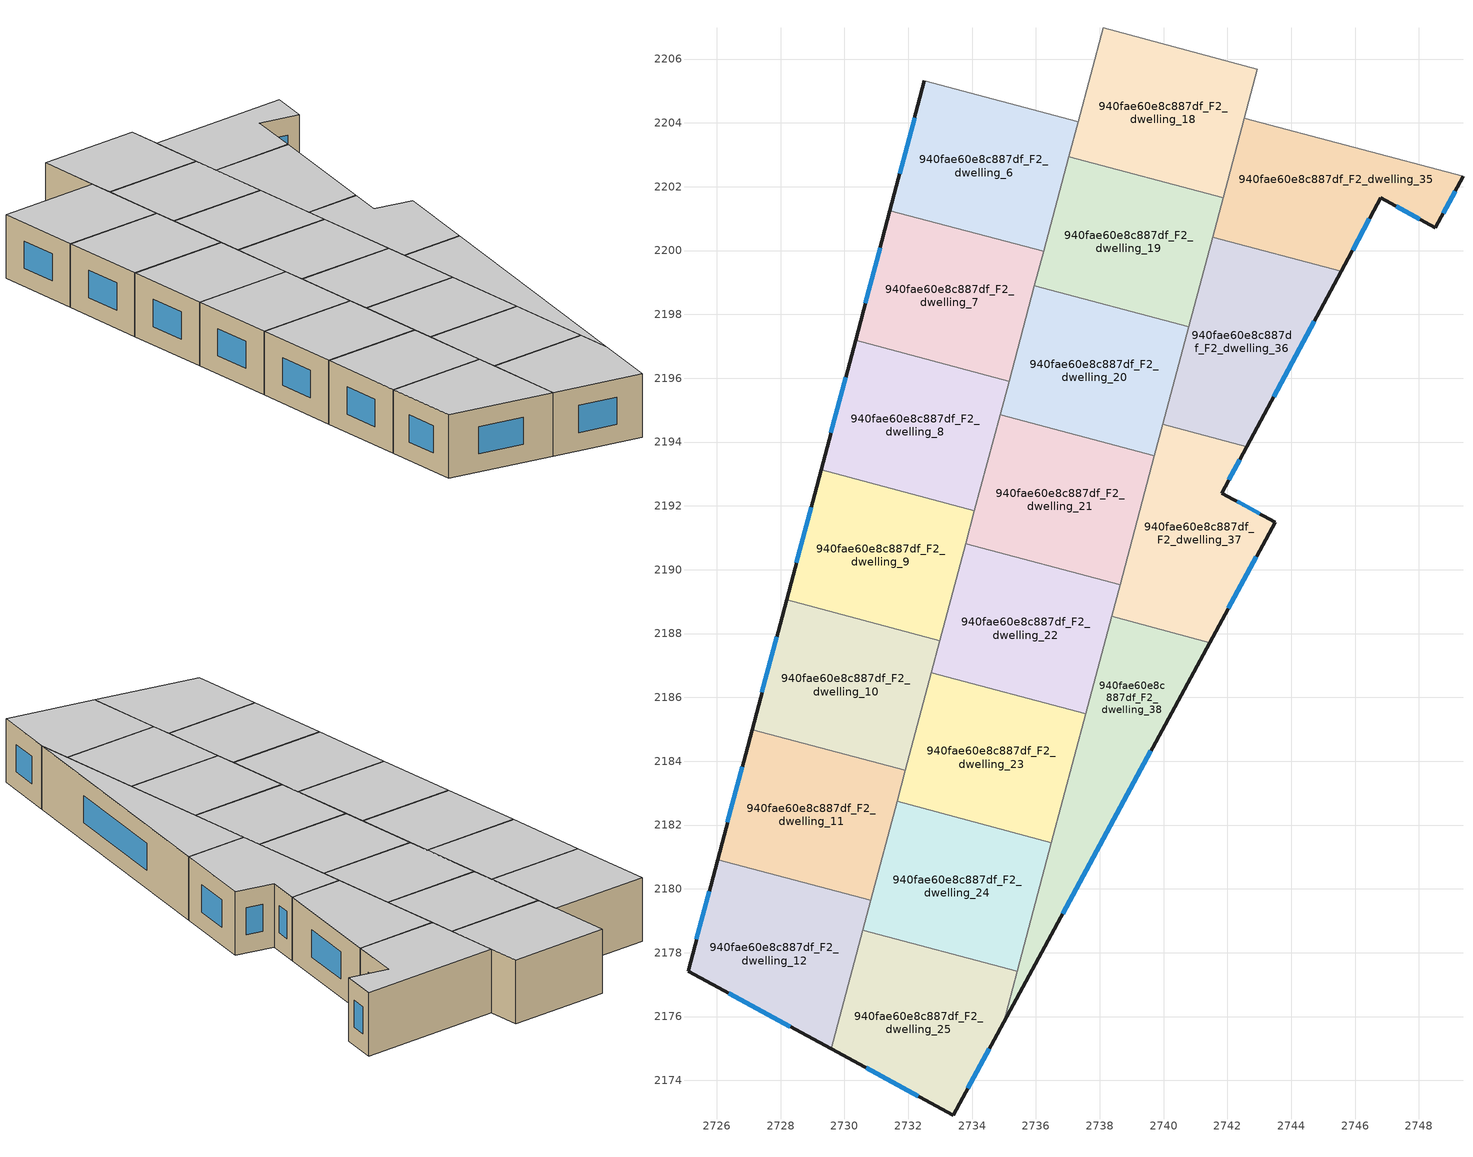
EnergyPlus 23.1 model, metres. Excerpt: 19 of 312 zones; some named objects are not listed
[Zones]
940fae60e8c887df_F2_dwelling_10
 floor to 940fae60e8c887df_F1_dwelling_10 (EU_floor_Construction): 2732.99,2187.78 2731.91,2183.71 2727.11,2184.99 2728.19,2189.06 z6
 wall outside (EU_wall_Construction): 2728.19,2189.06 2727.11,2184.99 z6:9
 wall to 940fae60e8c887df_F2_dwelling_11 (EU_wall_Construction): 2727.11,2184.99 2731.91,2183.71 z6:9
 wall to 940fae60e8c887df_F2_dwelling_9 (EU_wall_Construction): 2732.99,2187.78 2728.19,2189.06 z6:9
 wall to 940fae60e8c887df_F2_dwelling_23 (EU_wall_Construction): 2731.91,2183.71 2732.72,2186.78 z6:9
 wall to 940fae60e8c887df_F2_dwelling_22 (EU_wall_Construction): 2732.72,2186.78 2732.99,2187.78 z6:9
 window (EU_Window_Construction): 2727.88,2187.9 2727.42,2186.15 z6.86:8.14
 ceiling to 940fae60e8c887df_F3_dwelling_10 (EU_floor_Construction): 2731.91,2183.71 2732.99,2187.78 2728.19,2189.06 2727.11,2184.99 z9
940fae60e8c887df_F2_dwelling_11
 floor to 940fae60e8c887df_F1_dwelling_11 (EU_floor_Construction): 2731.91,2183.71 2730.82,2179.64 2726.03,2180.92 2727.11,2184.99 z6
 wall outside (EU_wall_Construction): 2727.11,2184.99 2726.03,2180.92 z6:9
 wall to 940fae60e8c887df_F2_dwelling_12 (EU_wall_Construction): 2726.03,2180.92 2730.82,2179.64 z6:9
 wall to 940fae60e8c887df_F2_dwelling_24 (EU_wall_Construction): 2730.82,2179.64 2731.65,2182.74 z6:9
 wall to 940fae60e8c887df_F2_dwelling_23 (EU_wall_Construction): 2731.65,2182.74 2731.91,2183.71 z6:9
 window (EU_Window_Construction): 2726.8,2183.83 2726.33,2182.08 z6.86:8.14
 ceiling to 940fae60e8c887df_F3_dwelling_11 (EU_floor_Construction): 2730.82,2179.64 2731.91,2183.71 2727.11,2184.99 2726.03,2180.92 z9
940fae60e8c887df_F2_dwelling_12
 floor to 940fae60e8c887df_F1_dwelling_12 (EU_floor_Construction): 2730.82,2179.64 2729.58,2174.99 2725.1,2177.43 2726.03,2180.92 z6
 wall outside (EU_wall_Construction): 2726.03,2180.92 2725.1,2177.43 2729.58,2174.99 z6:9
 wall to 940fae60e8c887df_F2_dwelling_25 (EU_wall_Construction): 2729.58,2174.99 2730.57,2178.7 z6:9
 wall to 940fae60e8c887df_F2_dwelling_24 (EU_wall_Construction): 2730.57,2178.7 2730.82,2179.64 z6:9
 window (EU_Window_Construction): 2726.38,2176.73 2728.3,2175.69 / 2725.76,2179.92 2725.36,2178.42 z6.86:8.14
 ceiling to 940fae60e8c887df_F3_dwelling_12 (EU_floor_Construction): 2729.58,2174.99 2730.82,2179.64 2726.03,2180.92 2725.1,2177.43 z9
940fae60e8c887df_F2_dwelling_18
 floor to 940fae60e8c887df_F1_dwelling_18 (EU_floor_Construction): 2742.94,2205.69 2741.86,2201.65 2737.03,2202.93 2738.1,2206.97 z6
 wall to 940fae60e8c887df_F2_dwelling_19 (EU_wall_Construction): 2737.03,2202.93 2741.86,2201.65 z6:9
 wall to 940fae60e8c887df_F2_dwelling_17 (EU_wall_Construction): 2742.94,2205.69 2738.1,2206.97 z6:9
 wall to 940fae60e8c887df_F2_dwelling_5 (EU_wall_Construction): 2738.1,2206.97 2737.32,2204.03 z6:9
 wall to 940fae60e8c887df_F2_dwelling_35 (EU_wall_Construction): 2741.86,2201.65 2742.53,2204.15 z6:9
 wall to 940fae60e8c887df_F2_dwelling_34 (EU_wall_Construction): 2742.53,2204.15 2742.94,2205.69 z6:9
 wall to 940fae60e8c887df_F2_dwelling_6 (EU_wall_Construction): 2737.32,2204.03 2737.03,2202.94 z6:9
 ceiling to 940fae60e8c887df_F3_dwelling_18 (EU_floor_Construction): 2741.86,2201.65 2742.94,2205.69 2738.1,2206.97 2737.03,2202.93 z9
940fae60e8c887df_F2_dwelling_19
 floor to 940fae60e8c887df_F1_dwelling_19 (EU_floor_Construction): 2741.86,2201.65 2740.79,2197.61 2735.95,2198.9 2737.03,2202.93 z6
 wall to 940fae60e8c887df_F2_dwelling_20 (EU_wall_Construction): 2735.95,2198.9 2740.79,2197.61 z6:9
 wall to 940fae60e8c887df_F2_dwelling_6 (EU_wall_Construction): 2737.03,2202.93 2736.24,2199.97 z6:9
 wall to 940fae60e8c887df_F2_dwelling_36 (EU_wall_Construction): 2740.79,2197.61 2741.54,2200.42 z6:9
 wall to 940fae60e8c887df_F2_dwelling_35 (EU_wall_Construction): 2741.54,2200.42 2741.86,2201.65 z6:9
 wall to 940fae60e8c887df_F2_dwelling_7 (EU_wall_Construction): 2736.24,2199.97 2735.95,2198.9 z6:9
 ceiling to 940fae60e8c887df_F3_dwelling_19 (EU_floor_Construction): 2740.79,2197.61 2741.86,2201.65 2737.03,2202.93 2735.95,2198.9 z9
940fae60e8c887df_F2_dwelling_20
 floor to 940fae60e8c887df_F1_dwelling_20 (EU_floor_Construction): 2740.79,2197.61 2739.71,2193.57 2734.87,2194.86 2735.95,2198.9 z6
 wall to 940fae60e8c887df_F2_dwelling_21 (EU_wall_Construction): 2734.87,2194.86 2739.71,2193.57 z6:9
 wall to 940fae60e8c887df_F2_dwelling_7 (EU_wall_Construction): 2735.95,2198.9 2735.16,2195.91 z6:9
 wall to 940fae60e8c887df_F2_dwelling_37 (EU_wall_Construction): 2739.71,2193.57 2739.97,2194.56 z6:9
 wall to 940fae60e8c887df_F2_dwelling_36 (EU_wall_Construction): 2739.97,2194.56 2740.79,2197.61 z6:9
 wall to 940fae60e8c887df_F2_dwelling_8 (EU_wall_Construction): 2735.16,2195.91 2734.87,2194.86 z6:9
 ceiling to 940fae60e8c887df_F3_dwelling_20 (EU_floor_Construction): 2739.71,2193.57 2740.79,2197.61 2735.95,2198.9 2734.87,2194.86 z9
940fae60e8c887df_F2_dwelling_21
 floor to 940fae60e8c887df_F1_dwelling_21 (EU_floor_Construction): 2739.71,2193.57 2738.64,2189.53 2733.8,2190.82 2734.87,2194.86 z6
 wall to 940fae60e8c887df_F2_dwelling_22 (EU_wall_Construction): 2733.8,2190.82 2738.64,2189.53 z6:9
 wall to 940fae60e8c887df_F2_dwelling_8 (EU_wall_Construction): 2734.87,2194.86 2734.07,2191.85 z6:9
 wall to 940fae60e8c887df_F2_dwelling_37 (EU_wall_Construction): 2738.64,2189.53 2739.71,2193.57 z6:9
 wall to 940fae60e8c887df_F2_dwelling_9 (EU_wall_Construction): 2734.07,2191.85 2733.8,2190.82 z6:9
 ceiling to 940fae60e8c887df_F3_dwelling_21 (EU_floor_Construction): 2738.64,2189.53 2739.71,2193.57 2734.87,2194.86 2733.8,2190.82 z9
940fae60e8c887df_F2_dwelling_22
 floor to 940fae60e8c887df_F1_dwelling_22 (EU_floor_Construction): 2738.64,2189.53 2737.56,2185.49 2732.72,2186.78 2733.8,2190.82 z6
 wall to 940fae60e8c887df_F2_dwelling_23 (EU_wall_Construction): 2732.72,2186.78 2737.56,2185.49 z6:9
 wall to 940fae60e8c887df_F2_dwelling_9 (EU_wall_Construction): 2733.8,2190.82 2732.99,2187.78 z6:9
 wall to 940fae60e8c887df_F2_dwelling_38 (EU_wall_Construction): 2737.56,2185.49 2738.37,2188.54 z6:9
 wall to 940fae60e8c887df_F2_dwelling_37 (EU_wall_Construction): 2738.37,2188.54 2738.63,2189.53 z6:9
 ceiling to 940fae60e8c887df_F3_dwelling_22 (EU_floor_Construction): 2737.56,2185.49 2738.64,2189.53 2733.8,2190.82 2732.72,2186.78 z9
940fae60e8c887df_F2_dwelling_23
 floor to 940fae60e8c887df_F1_dwelling_23 (EU_floor_Construction): 2737.56,2185.49 2736.48,2181.45 2731.65,2182.74 2732.72,2186.78 z6
 wall to 940fae60e8c887df_F2_dwelling_24 (EU_wall_Construction): 2731.65,2182.74 2736.48,2181.45 z6:9
 wall to 940fae60e8c887df_F2_dwelling_38 (EU_wall_Construction): 2736.48,2181.45 2737.56,2185.49 z6:9
 ceiling to 940fae60e8c887df_F3_dwelling_23 (EU_floor_Construction): 2736.48,2181.45 2737.56,2185.49 2732.72,2186.78 2731.65,2182.74 z9
940fae60e8c887df_F2_dwelling_24
 floor to 940fae60e8c887df_F1_dwelling_24 (EU_floor_Construction): 2736.48,2181.45 2735.41,2177.41 2730.57,2178.7 2731.65,2182.74 z6
 wall to 940fae60e8c887df_F2_dwelling_25 (EU_wall_Construction): 2730.57,2178.7 2735.41,2177.41 z6:9
 wall to 940fae60e8c887df_F2_dwelling_38 (EU_wall_Construction): 2735.41,2177.41 2736.48,2181.45 z6:9
 ceiling to 940fae60e8c887df_F3_dwelling_24 (EU_floor_Construction): 2735.41,2177.41 2736.48,2181.45 2731.65,2182.74 2730.57,2178.7 z9
940fae60e8c887df_F2_dwelling_25
 floor to 940fae60e8c887df_F1_dwelling_25 (EU_floor_Construction): 2735.41,2177.41 2734.99,2175.83 2733.4,2172.92 2729.58,2174.99 2730.57,2178.7 z6
 wall outside (EU_wall_Construction): 2729.58,2174.99 2733.4,2172.92 2734.99,2175.83 z6:9
 wall to 940fae60e8c887df_F2_dwelling_38 (EU_wall_Construction): 2734.99,2175.83 2735.41,2177.41 z6:9
 window (EU_Window_Construction): 2733.86,2173.75 2734.53,2175 / 2730.68,2174.4 2732.31,2173.51 z6.86:8.14
 ceiling to 940fae60e8c887df_F3_dwelling_25 (EU_floor_Construction): 2733.4,2172.92 2734.99,2175.83 2735.41,2177.41 2730.57,2178.7 2729.58,2174.99 z9
940fae60e8c887df_F2_dwelling_35
 floor to 940fae60e8c887df_F1_dwelling_35 (EU_floor_Construction): 2749.38,2202.32 2748.51,2200.71 2746.8,2201.65 2745.56,2199.35 2741.54,2200.42 2742.53,2204.15 z6
 wall outside (EU_wall_Construction): 2745.56,2199.35 2746.8,2201.65 2748.51,2200.71 2749.38,2202.32 z6:9
 wall to 940fae60e8c887df_F2_dwelling_36 (EU_wall_Construction): 2741.54,2200.42 2745.56,2199.35 z6:9
 wall to 940fae60e8c887df_F2_dwelling_34 (EU_wall_Construction): 2749.38,2202.32 2742.53,2204.15 z6:9
 window (EU_Window_Construction): 2748.75,2201.17 2749.13,2201.86 / 2747.29,2201.38 2748.02,2200.98 / 2745.92,2200.01 2746.45,2200.99 z6.86:8.14
 ceiling to 940fae60e8c887df_F3_dwelling_35 (EU_floor_Construction): 2748.51,2200.71 2749.38,2202.32 2742.53,2204.15 2741.54,2200.42 2745.56,2199.35 2746.8,2201.65 z9
940fae60e8c887df_F2_dwelling_36
 floor to 940fae60e8c887df_F1_dwelling_36 (EU_floor_Construction): 2745.56,2199.35 2742.6,2193.86 2739.97,2194.56 2741.54,2200.42 z6
 wall outside (EU_wall_Construction): 2742.6,2193.86 2745.56,2199.35 z6:9
 wall to 940fae60e8c887df_F2_dwelling_37 (EU_wall_Construction): 2739.97,2194.56 2742.6,2193.86 z6:9
 window (EU_Window_Construction): 2743.45,2195.43 2744.72,2197.78 z6.86:8.14
 ceiling to 940fae60e8c887df_F3_dwelling_36 (EU_floor_Construction): 2742.6,2193.86 2745.56,2199.35 2741.54,2200.42 2739.97,2194.56 z9
940fae60e8c887df_F2_dwelling_37
 floor to 940fae60e8c887df_F1_dwelling_37 (EU_floor_Construction): 2742.6,2193.86 2741.82,2192.4 2743.49,2191.49 2741.45,2187.72 2738.37,2188.54 2739.97,2194.56 z6
 wall outside (EU_wall_Construction): 2741.45,2187.72 2743.49,2191.49 2741.82,2192.4 2742.6,2193.86 z6:9
 wall to 940fae60e8c887df_F2_dwelling_38 (EU_wall_Construction): 2738.37,2188.54 2741.45,2187.72 z6:9
 window (EU_Window_Construction): 2742.05,2192.82 2742.38,2193.44 / 2743.02,2191.75 2742.3,2192.14 / 2742.03,2188.8 2742.91,2190.41 z6.86:8.14
 ceiling to 940fae60e8c887df_F3_dwelling_37 (EU_floor_Construction): 2741.45,2187.72 2743.49,2191.49 2741.82,2192.4 2742.6,2193.86 2739.97,2194.56 2738.37,2188.54 z9
940fae60e8c887df_F2_dwelling_38
 floor to 940fae60e8c887df_F1_dwelling_38 (EU_floor_Construction): 2741.45,2187.72 2734.99,2175.83 2738.37,2188.54 z6
 wall outside (EU_wall_Construction): 2734.99,2175.83 2741.45,2187.72 z6:9
 window (EU_Window_Construction): 2736.83,2179.23 2739.6,2184.32 z6.86:8.14
 ceiling to 940fae60e8c887df_F3_dwelling_38 (EU_floor_Construction): 2734.99,2175.83 2741.45,2187.72 2738.37,2188.54 z9
940fae60e8c887df_F2_dwelling_6
 floor to 940fae60e8c887df_F1_dwelling_6 (EU_floor_Construction): 2737.32,2204.03 2736.24,2199.97 2731.43,2201.25 2732.5,2205.31 z6
 wall outside (EU_wall_Construction): 2732.5,2205.31 2731.43,2201.25 z6:9
 wall to 940fae60e8c887df_F2_dwelling_7 (EU_wall_Construction): 2731.43,2201.25 2736.24,2199.97 z6:9
 wall to 940fae60e8c887df_F2_dwelling_5 (EU_wall_Construction): 2737.32,2204.03 2732.5,2205.31 z6:9
 window (EU_Window_Construction): 2732.2,2204.15 2731.73,2202.41 z6.86:8.14
 ceiling to 940fae60e8c887df_F3_dwelling_6 (EU_floor_Construction): 2736.24,2199.97 2737.32,2204.03 2732.5,2205.31 2731.43,2201.25 z9
940fae60e8c887df_F2_dwelling_7
 floor to 940fae60e8c887df_F1_dwelling_7 (EU_floor_Construction): 2736.24,2199.97 2735.16,2195.91 2730.35,2197.19 2731.43,2201.25 z6
 wall outside (EU_wall_Construction): 2731.43,2201.25 2730.35,2197.19 z6:9
 wall to 940fae60e8c887df_F2_dwelling_8 (EU_wall_Construction): 2730.35,2197.19 2735.16,2195.91 z6:9
 window (EU_Window_Construction): 2731.12,2200.09 2730.66,2198.35 z6.86:8.14
 ceiling to 940fae60e8c887df_F3_dwelling_7 (EU_floor_Construction): 2735.16,2195.91 2736.24,2199.97 2731.43,2201.25 2730.35,2197.19 z9
940fae60e8c887df_F2_dwelling_8
 floor to 940fae60e8c887df_F1_dwelling_8 (EU_floor_Construction): 2735.16,2195.91 2734.07,2191.85 2729.27,2193.13 2730.35,2197.19 z6
 wall outside (EU_wall_Construction): 2730.35,2197.19 2729.27,2193.13 z6:9
 wall to 940fae60e8c887df_F2_dwelling_9 (EU_wall_Construction): 2729.27,2193.13 2734.07,2191.85 z6:9
 window (EU_Window_Construction): 2730.04,2196.03 2729.58,2194.29 z6.86:8.14
 ceiling to 940fae60e8c887df_F3_dwelling_8 (EU_floor_Construction): 2734.07,2191.85 2735.16,2195.91 2730.35,2197.19 2729.27,2193.13 z9
940fae60e8c887df_F2_dwelling_9
 floor to 940fae60e8c887df_F1_dwelling_9 (EU_floor_Construction): 2734.07,2191.85 2732.99,2187.78 2728.19,2189.06 2729.27,2193.13 z6
 wall outside (EU_wall_Construction): 2729.27,2193.13 2728.19,2189.06 z6:9
 window (EU_Window_Construction): 2728.96,2191.97 2728.5,2190.22 z6.86:8.14
 ceiling to 940fae60e8c887df_F3_dwelling_9 (EU_floor_Construction): 2732.99,2187.78 2734.07,2191.85 2729.27,2193.13 2728.19,2189.06 z9
[Building]
EU S2 Campaign: North Axis=0; Terrain=City; Solar Distribution=FullExterior
[Site:Location]
Helsinki-Vantaa.AP: Latitude=60.317; Longitude=24.963; Time Zone=2; Elevation=54.6
[SizingPeriod:WeatherFileDays]
AnnualSizingPeriod: Begin Month=1; Begin Day of Month=1; End Month=12; End Day of Month=31; Day of Week for Start Day=Monday; Use Weather File Daylight Saving Period=No; Use Weather File Rain and Snow Indicators=No
[MATERIAL]
EU_InternalMass_Material: Roughness=MediumRough; Thickness=0.1; Conductivity=1; Density=1800; Specific Heat=900; Thermal Absorptance=0.9; Solar Absorptance=0.7; Visible Absorptance=0.7
[MATERIAL:NOMASS] Roughness=MediumRough; Thermal Absorptance=0.9; Solar Absorptance=0.7; Visible Absorptance=0.7
Name | Thermal Resistance
EU_wall_NoMass | 5.91765
EU_floor_NoMass | 6.2875
[WINDOWMATERIAL:SIMPLEGLAZINGSYSTEM]
EU_Window_SimpleGlazing: UFactor=0.994035; Solar Heat Gain Coefficient=0.7; Visible Transmittance=0.7
[CONSTRUCTION]
EU_wall_Construction: EU_wall_NoMass
EU_floor_Construction: EU_floor_NoMass
EU_Window_Construction: EU_Window_SimpleGlazing
EU_InternalMass_Construction: EU_InternalMass_Material
[ZONE] Type=1; Multiplier=1; Ceiling Height=autocalculate; Floor Area=autocalculate; Part of Total Floor Area=Yes
Name | Volume
940fae60e8c887df_F2_dwelling_10 | 62.748
940fae60e8c887df_F2_dwelling_11; 940fae60e8c887df_F2_dwelling_19; 940fae60e8c887df_F2_dwelling_22; 940fae60e8c887df_F2_dwelling_23 | 62.7598
940fae60e8c887df_F2_dwelling_12 | 62.7502
940fae60e8c887df_F2_dwelling_18 | 62.7671
940fae60e8c887df_F2_dwelling_20 | 62.759
940fae60e8c887df_F2_dwelling_21; 940fae60e8c887df_F2_dwelling_24 | 62.7605
940fae60e8c887df_F2_dwelling_25 | 62.7678
940fae60e8c887df_F2_dwelling_35 | 62.7576
940fae60e8c887df_F2_dwelling_36 | 62.7495
940fae60e8c887df_F2_dwelling_37 | 62.7517
940fae60e8c887df_F2_dwelling_38 | 62.7488
940fae60e8c887df_F2_dwelling_6; 940fae60e8c887df_F2_dwelling_7 | 62.751
940fae60e8c887df_F2_dwelling_8 | 62.7561
940fae60e8c887df_F2_dwelling_9 | 62.7429
[INTERNALMASS] Construction=EU_InternalMass_Construction
Name | Zone or ZoneList | Surface Area
940fae60e8c887df_F2_dwelling_6_EU_InternalMass | 940fae60e8c887df_F2_dwelling_6 | 20.9168
940fae60e8c887df_F2_dwelling_7_EU_InternalMass | 940fae60e8c887df_F2_dwelling_7 | 20.9174
940fae60e8c887df_F2_dwelling_8_EU_InternalMass | 940fae60e8c887df_F2_dwelling_8 | 20.9185
940fae60e8c887df_F2_dwelling_9_EU_InternalMass | 940fae60e8c887df_F2_dwelling_9 | 20.9143
940fae60e8c887df_F2_dwelling_10_EU_InternalMass | 940fae60e8c887df_F2_dwelling_10 | 20.9162
940fae60e8c887df_F2_dwelling_11_EU_InternalMass | 940fae60e8c887df_F2_dwelling_11 | 20.92
940fae60e8c887df_F2_dwelling_12_EU_InternalMass | 940fae60e8c887df_F2_dwelling_12 | 20.9169
940fae60e8c887df_F2_dwelling_18_EU_InternalMass | 940fae60e8c887df_F2_dwelling_18 | 20.9225
940fae60e8c887df_F2_dwelling_19_EU_InternalMass | 940fae60e8c887df_F2_dwelling_19 | 20.9199
940fae60e8c887df_F2_dwelling_20_EU_InternalMass | 940fae60e8c887df_F2_dwelling_20 | 20.9199
940fae60e8c887df_F2_dwelling_21_EU_InternalMass | 940fae60e8c887df_F2_dwelling_21 | 20.9199
940fae60e8c887df_F2_dwelling_22_EU_InternalMass | 940fae60e8c887df_F2_dwelling_22 | 20.9199
940fae60e8c887df_F2_dwelling_23_EU_InternalMass | 940fae60e8c887df_F2_dwelling_23 | 20.9199
940fae60e8c887df_F2_dwelling_24_EU_InternalMass | 940fae60e8c887df_F2_dwelling_24 | 20.9199
940fae60e8c887df_F2_dwelling_25_EU_InternalMass | 940fae60e8c887df_F2_dwelling_25 | 20.9226
940fae60e8c887df_F2_dwelling_35_EU_InternalMass | 940fae60e8c887df_F2_dwelling_35 | 20.9193
940fae60e8c887df_F2_dwelling_36_EU_InternalMass | 940fae60e8c887df_F2_dwelling_36 | 20.9166
940fae60e8c887df_F2_dwelling_37_EU_InternalMass | 940fae60e8c887df_F2_dwelling_37 | 20.9171
940fae60e8c887df_F2_dwelling_38_EU_InternalMass | 940fae60e8c887df_F2_dwelling_38 | 20.9163
[OTHEREQUIPMENT] Fuel Type=Electricity; Design Level Calculation Method=Watts/Area; Power per Zone Floor Area=1; Fraction Latent=0; Fraction Radiant=0; Fraction Lost=0; Carbon Dioxide Generation Rate=0; EndUse Subcategory=EU_Step8_InternalGains
Name | Zone or ZoneList or Space or SpaceList | Schedule
EU_Step8_InternalGain_940fae60e8c887df_F2_dwelling_6_f000 | 940fae60e8c887df_F2_dwelling_6 | EU_Step8_GainSchedule_940fae60e8c887df_F2_dwelling_6_f000
EU_Step8_InternalGain_940fae60e8c887df_F2_dwelling_7_f000 | 940fae60e8c887df_F2_dwelling_7 | EU_Step8_GainSchedule_940fae60e8c887df_F2_dwelling_7_f000
EU_Step8_InternalGain_940fae60e8c887df_F2_dwelling_8_f000 | 940fae60e8c887df_F2_dwelling_8 | EU_Step8_GainSchedule_940fae60e8c887df_F2_dwelling_8_f000
EU_Step8_InternalGain_940fae60e8c887df_F2_dwelling_9_f000 | 940fae60e8c887df_F2_dwelling_9 | EU_Step8_GainSchedule_940fae60e8c887df_F2_dwelling_9_f000
EU_Step8_InternalGain_940fae60e8c887df_F2_dwelling_10_f000 | 940fae60e8c887df_F2_dwelling_10 | EU_Step8_GainSchedule_940fae60e8c887df_F2_dwelling_10_f000
EU_Step8_InternalGain_940fae60e8c887df_F2_dwelling_11_f000 | 940fae60e8c887df_F2_dwelling_11 | EU_Step8_GainSchedule_940fae60e8c887df_F2_dwelling_11_f000
EU_Step8_InternalGain_940fae60e8c887df_F2_dwelling_12_f000 | 940fae60e8c887df_F2_dwelling_12 | EU_Step8_GainSchedule_940fae60e8c887df_F2_dwelling_12_f000
EU_Step8_InternalGain_940fae60e8c887df_F2_dwelling_18_f000 | 940fae60e8c887df_F2_dwelling_18 | EU_Step8_GainSchedule_940fae60e8c887df_F2_dwelling_18_f000
EU_Step8_InternalGain_940fae60e8c887df_F2_dwelling_19_f000 | 940fae60e8c887df_F2_dwelling_19 | EU_Step8_GainSchedule_940fae60e8c887df_F2_dwelling_19_f000
EU_Step8_InternalGain_940fae60e8c887df_F2_dwelling_20_f000 | 940fae60e8c887df_F2_dwelling_20 | EU_Step8_GainSchedule_940fae60e8c887df_F2_dwelling_20_f000
EU_Step8_InternalGain_940fae60e8c887df_F2_dwelling_21_f000 | 940fae60e8c887df_F2_dwelling_21 | EU_Step8_GainSchedule_940fae60e8c887df_F2_dwelling_21_f000
EU_Step8_InternalGain_940fae60e8c887df_F2_dwelling_22_f000 | 940fae60e8c887df_F2_dwelling_22 | EU_Step8_GainSchedule_940fae60e8c887df_F2_dwelling_22_f000
EU_Step8_InternalGain_940fae60e8c887df_F2_dwelling_23_f000 | 940fae60e8c887df_F2_dwelling_23 | EU_Step8_GainSchedule_940fae60e8c887df_F2_dwelling_23_f000
EU_Step8_InternalGain_940fae60e8c887df_F2_dwelling_24_f000 | 940fae60e8c887df_F2_dwelling_24 | EU_Step8_GainSchedule_940fae60e8c887df_F2_dwelling_24_f000
EU_Step8_InternalGain_940fae60e8c887df_F2_dwelling_25_f000 | 940fae60e8c887df_F2_dwelling_25 | EU_Step8_GainSchedule_940fae60e8c887df_F2_dwelling_25_f000
EU_Step8_InternalGain_940fae60e8c887df_F2_dwelling_35_f000 | 940fae60e8c887df_F2_dwelling_35 | EU_Step8_GainSchedule_940fae60e8c887df_F2_dwelling_35_f000
EU_Step8_InternalGain_940fae60e8c887df_F2_dwelling_36_f000 | 940fae60e8c887df_F2_dwelling_36 | EU_Step8_GainSchedule_940fae60e8c887df_F2_dwelling_36_f000
EU_Step8_InternalGain_940fae60e8c887df_F2_dwelling_37_f000 | 940fae60e8c887df_F2_dwelling_37 | EU_Step8_GainSchedule_940fae60e8c887df_F2_dwelling_37_f000
EU_Step8_InternalGain_940fae60e8c887df_F2_dwelling_38_f000 | 940fae60e8c887df_F2_dwelling_38 | EU_Step8_GainSchedule_940fae60e8c887df_F2_dwelling_38_f000
[ZONEVENTILATION:DESIGNFLOWRATE] Schedule=EU_AlwaysOn; Design Flow Rate Calculation Method=AirChanges/Hour; Air Changes per Hour=0.596421; Ventilation Type=Natural; Fan Pressure Rise=0; Fan Total Efficiency=1; Constant Term Coefficient=1; Temperature Term Coefficient=0; Velocity Term Coefficient=0; Velocity Squared Term Coefficient=0; Minimum Indoor Temperature=-100; Maximum Indoor Temperature=100; Delta Temperature=-100; Minimum Outdoor Temperature=-100; Maximum Outdoor Temperature=100; Maximum Wind Speed=40
Name | Zone or ZoneList or Space or SpaceList
EU_ConstantAir_940fae60e8c887df_F2_dwelling_6 | 940fae60e8c887df_F2_dwelling_6
EU_ConstantAir_940fae60e8c887df_F2_dwelling_7 | 940fae60e8c887df_F2_dwelling_7
EU_ConstantAir_940fae60e8c887df_F2_dwelling_8 | 940fae60e8c887df_F2_dwelling_8
EU_ConstantAir_940fae60e8c887df_F2_dwelling_9 | 940fae60e8c887df_F2_dwelling_9
EU_ConstantAir_940fae60e8c887df_F2_dwelling_10 | 940fae60e8c887df_F2_dwelling_10
EU_ConstantAir_940fae60e8c887df_F2_dwelling_11 | 940fae60e8c887df_F2_dwelling_11
EU_ConstantAir_940fae60e8c887df_F2_dwelling_12 | 940fae60e8c887df_F2_dwelling_12
EU_ConstantAir_940fae60e8c887df_F2_dwelling_18 | 940fae60e8c887df_F2_dwelling_18
EU_ConstantAir_940fae60e8c887df_F2_dwelling_19 | 940fae60e8c887df_F2_dwelling_19
EU_ConstantAir_940fae60e8c887df_F2_dwelling_20 | 940fae60e8c887df_F2_dwelling_20
EU_ConstantAir_940fae60e8c887df_F2_dwelling_21 | 940fae60e8c887df_F2_dwelling_21
EU_ConstantAir_940fae60e8c887df_F2_dwelling_22 | 940fae60e8c887df_F2_dwelling_22
EU_ConstantAir_940fae60e8c887df_F2_dwelling_23 | 940fae60e8c887df_F2_dwelling_23
EU_ConstantAir_940fae60e8c887df_F2_dwelling_24 | 940fae60e8c887df_F2_dwelling_24
EU_ConstantAir_940fae60e8c887df_F2_dwelling_25 | 940fae60e8c887df_F2_dwelling_25
EU_ConstantAir_940fae60e8c887df_F2_dwelling_35 | 940fae60e8c887df_F2_dwelling_35
EU_ConstantAir_940fae60e8c887df_F2_dwelling_36 | 940fae60e8c887df_F2_dwelling_36
EU_ConstantAir_940fae60e8c887df_F2_dwelling_37 | 940fae60e8c887df_F2_dwelling_37
EU_ConstantAir_940fae60e8c887df_F2_dwelling_38 | 940fae60e8c887df_F2_dwelling_38
[HVACTEMPLATE:ZONE:IDEALLOADSAIRSYSTEM] System Availability Schedule=EU_AlwaysOn; Maximum Heating Supply Air Temperature=50; Minimum Cooling Supply Air Temperature=13; Maximum Heating Supply Air Humidity Ratio=0.0156; Minimum Cooling Supply Air Humidity Ratio=0.0077; Heating Limit=NoLimit; Cooling Limit=NoLimit; Heating Availability Schedule=EU_AlwaysOn; Cooling Availability Schedule=EU_CoolingOff; Dehumidification Control Type=ConstantSensibleHeatRatio; Cooling Sensible Heat Ratio=0.7; Dehumidification Setpoint=60; Humidification Control Type=None; Humidification Setpoint=30; Outdoor Air Method=None; Outdoor Air Flow Rate per Person=0.00944; Outdoor Air Flow Rate per Zone Floor Area=0; Outdoor Air Flow Rate per Zone=0; Demand Controlled Ventilation Type=None; Outdoor Air Economizer Type=NoEconomizer; Heat Recovery Type=None; Sensible Heat Recovery Effectiveness=0.7; Latent Heat Recovery Effectiveness=0.65
Name | Template Thermostat
940fae60e8c887df_F2_dwelling_6 | EU_HeatOnly_940fae60e8c887df_F2_dwelling_6
940fae60e8c887df_F2_dwelling_7 | EU_HeatOnly_940fae60e8c887df_F2_dwelling_7
940fae60e8c887df_F2_dwelling_8 | EU_HeatOnly_940fae60e8c887df_F2_dwelling_8
940fae60e8c887df_F2_dwelling_9 | EU_HeatOnly_940fae60e8c887df_F2_dwelling_9
940fae60e8c887df_F2_dwelling_10 | EU_HeatOnly_940fae60e8c887df_F2_dwelling_10
940fae60e8c887df_F2_dwelling_11 | EU_HeatOnly_940fae60e8c887df_F2_dwelling_11
940fae60e8c887df_F2_dwelling_12 | EU_HeatOnly_940fae60e8c887df_F2_dwelling_12
940fae60e8c887df_F2_dwelling_18 | EU_HeatOnly_940fae60e8c887df_F2_dwelling_18
940fae60e8c887df_F2_dwelling_19 | EU_HeatOnly_940fae60e8c887df_F2_dwelling_19
940fae60e8c887df_F2_dwelling_20 | EU_HeatOnly_940fae60e8c887df_F2_dwelling_20
940fae60e8c887df_F2_dwelling_21 | EU_HeatOnly_940fae60e8c887df_F2_dwelling_21
940fae60e8c887df_F2_dwelling_22 | EU_HeatOnly_940fae60e8c887df_F2_dwelling_22
940fae60e8c887df_F2_dwelling_23 | EU_HeatOnly_940fae60e8c887df_F2_dwelling_23
940fae60e8c887df_F2_dwelling_24 | EU_HeatOnly_940fae60e8c887df_F2_dwelling_24
940fae60e8c887df_F2_dwelling_25 | EU_HeatOnly_940fae60e8c887df_F2_dwelling_25
940fae60e8c887df_F2_dwelling_35 | EU_HeatOnly_940fae60e8c887df_F2_dwelling_35
940fae60e8c887df_F2_dwelling_36 | EU_HeatOnly_940fae60e8c887df_F2_dwelling_36
940fae60e8c887df_F2_dwelling_37 | EU_HeatOnly_940fae60e8c887df_F2_dwelling_37
940fae60e8c887df_F2_dwelling_38 | EU_HeatOnly_940fae60e8c887df_F2_dwelling_38
[SIZING:ZONE] Zone Cooling Design Supply Air Temperature Input Method=SupplyAirTemperature; Zone Cooling Design Supply Air Temperature=13; Zone Heating Design Supply Air Temperature Input Method=SupplyAirTemperature; Zone Heating Design Supply Air Temperature=50; Zone Cooling Design Supply Air Humidity Ratio=0.008; Zone Heating Design Supply Air Humidity Ratio=0.008; Cooling Design Air Flow Method=DesignDay; Cooling Design Air Flow Rate=0; Cooling Minimum Air Flow per Zone Floor Area=0.000762; Cooling Minimum Air Flow=0; Cooling Minimum Air Flow Fraction=0.2; Heating Design Air Flow Method=DesignDay; Heating Design Air Flow Rate=0; Heating Maximum Air Flow per Zone Floor Area=0.002032; Heating Maximum Air Flow=0.141576; Heating Maximum Air Flow Fraction=0.3; Account for Dedicated Outdoor Air System=No; Dedicated Outdoor Air System Control Strategy=NeutralSupplyAir; Dedicated Outdoor Air Low Setpoint Temperature for Design=autosize; Dedicated Outdoor Air High Setpoint Temperature for Design=autosize; Zone Load Sizing Method=Sensible Load Only No Latent Load; Zone Latent Cooling Design Supply Air Humidity Ratio Input Method=HumidityRatioDifference; Zone Cooling Design Supply Air Humidity Ratio Difference=0.005; Zone Latent Heating Design Supply Air Humidity Ratio Input Method=HumidityRatioDifference; Zone Humidification Design Supply Air Humidity Ratio Difference=0.005
940fae60e8c887df_F2_dwelling_6; 940fae60e8c887df_F2_dwelling_7; 940fae60e8c887df_F2_dwelling_8; 940fae60e8c887df_F2_dwelling_9; 940fae60e8c887df_F2_dwelling_10; 940fae60e8c887df_F2_dwelling_11; 940fae60e8c887df_F2_dwelling_12; 940fae60e8c887df_F2_dwelling_18; 940fae60e8c887df_F2_dwelling_19; 940fae60e8c887df_F2_dwelling_20; 940fae60e8c887df_F2_dwelling_21; 940fae60e8c887df_F2_dwelling_22; 940fae60e8c887df_F2_dwelling_23; 940fae60e8c887df_F2_dwelling_24; 940fae60e8c887df_F2_dwelling_25; 940fae60e8c887df_F2_dwelling_35; 940fae60e8c887df_F2_dwelling_36; 940fae60e8c887df_F2_dwelling_37; 940fae60e8c887df_F2_dwelling_38
[SCHEDULE:CONSTANT]
Name | Hourly Value
EU_AlwaysOn | 1
EU_CoolingOff | 0
[SCHEDULE:FILE] Column Number=1; Rows to Skip at Top=0; Number of Hours of Data=8760; Column Separator=Comma; Interpolate to Timestep=No; Minutes per Item=60; Adjust Schedule for Daylight Savings=Yes
Name | File
EU_Step8_GainSchedule_940fae60e8c887df_F2_dwelling_6_f000 | ../../schedules/940fae60e8c887df/940fae60e8c887df_F2_dwelling_6_f000_gain.csv
EU_Step8_GainSchedule_940fae60e8c887df_F2_dwelling_7_f000 | ../../schedules/940fae60e8c887df/940fae60e8c887df_F2_dwelling_7_f000_gain.csv
EU_Step8_GainSchedule_940fae60e8c887df_F2_dwelling_8_f000 | ../../schedules/940fae60e8c887df/940fae60e8c887df_F2_dwelling_8_f000_gain.csv
EU_Step8_GainSchedule_940fae60e8c887df_F2_dwelling_9_f000 | ../../schedules/940fae60e8c887df/940fae60e8c887df_F2_dwelling_9_f000_gain.csv
EU_Step8_GainSchedule_940fae60e8c887df_F2_dwelling_10_f000 | ../../schedules/940fae60e8c887df/940fae60e8c887df_F2_dwelling_10_f000_gain.csv
EU_Step8_GainSchedule_940fae60e8c887df_F2_dwelling_11_f000 | ../../schedules/940fae60e8c887df/940fae60e8c887df_F2_dwelling_11_f000_gain.csv
EU_Step8_GainSchedule_940fae60e8c887df_F2_dwelling_12_f000 | ../../schedules/940fae60e8c887df/940fae60e8c887df_F2_dwelling_12_f000_gain.csv
EU_Step8_GainSchedule_940fae60e8c887df_F2_dwelling_18_f000 | ../../schedules/940fae60e8c887df/940fae60e8c887df_F2_dwelling_18_f000_gain.csv
EU_Step8_GainSchedule_940fae60e8c887df_F2_dwelling_19_f000 | ../../schedules/940fae60e8c887df/940fae60e8c887df_F2_dwelling_19_f000_gain.csv
EU_Step8_GainSchedule_940fae60e8c887df_F2_dwelling_20_f000 | ../../schedules/940fae60e8c887df/940fae60e8c887df_F2_dwelling_20_f000_gain.csv
EU_Step8_GainSchedule_940fae60e8c887df_F2_dwelling_21_f000 | ../../schedules/940fae60e8c887df/940fae60e8c887df_F2_dwelling_21_f000_gain.csv
EU_Step8_GainSchedule_940fae60e8c887df_F2_dwelling_22_f000 | ../../schedules/940fae60e8c887df/940fae60e8c887df_F2_dwelling_22_f000_gain.csv
EU_Step8_GainSchedule_940fae60e8c887df_F2_dwelling_23_f000 | ../../schedules/940fae60e8c887df/940fae60e8c887df_F2_dwelling_23_f000_gain.csv
EU_Step8_GainSchedule_940fae60e8c887df_F2_dwelling_24_f000 | ../../schedules/940fae60e8c887df/940fae60e8c887df_F2_dwelling_24_f000_gain.csv
EU_Step8_GainSchedule_940fae60e8c887df_F2_dwelling_25_f000 | ../../schedules/940fae60e8c887df/940fae60e8c887df_F2_dwelling_25_f000_gain.csv
EU_Step8_GainSchedule_940fae60e8c887df_F2_dwelling_35_f000 | ../../schedules/940fae60e8c887df/940fae60e8c887df_F2_dwelling_35_f000_gain.csv
EU_Step8_GainSchedule_940fae60e8c887df_F2_dwelling_36_f000 | ../../schedules/940fae60e8c887df/940fae60e8c887df_F2_dwelling_36_f000_gain.csv
EU_Step8_GainSchedule_940fae60e8c887df_F2_dwelling_37_f000 | ../../schedules/940fae60e8c887df/940fae60e8c887df_F2_dwelling_37_f000_gain.csv
EU_Step8_GainSchedule_940fae60e8c887df_F2_dwelling_38_f000 | ../../schedules/940fae60e8c887df/940fae60e8c887df_F2_dwelling_38_f000_gain.csv
